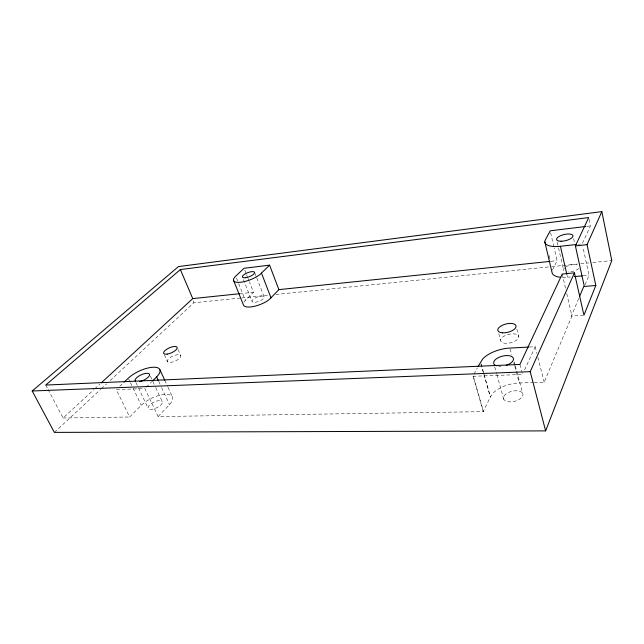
<?xml version="1.0" encoding="UTF-8"?>
<svg xmlns="http://www.w3.org/2000/svg" width="644" height="644" viewBox="0 0 644 644"><rect width="100%" height="100%" fill="white"/><g stroke="black" fill="none" stroke-linecap="round" stroke-linejoin="round"><path stroke-width="0.48" stroke-dasharray="3.22 2.42" d="M578.682 298.55L571.3 316.124L582.925 315.302M534.222 382.528L544.204 382.206L571.928 316.075L566.744 293.592M585.058 284.745L589.051 275.229L582.876 246.781M524.57 369.962L535.196 346.722L529.352 347.036M589.075 219.419L590.443 225.899L582.24 243.834L578.272 244.277M158.118 416.563L169.493 404.609A19.062 7.76 -25.3 0 0 165.669 394.378A19.062 7.76 -25.3 0 0 141.286 405.293L129.677 416.998L116.282 389.596L144.86 388.533L158.118 416.563L483.217 411.653L490.334 397.034L492.7 393.556A24.375 12.711 -13.3 0 1 518.927 383.003L533.224 382.56M552.471 270.078L557.084 260.659L554.186 248.149M474.016 374.172L477.196 368.159M483.217 411.653L473.107 375.895L483.419 411.242M243.907 302.173A15.826 5.659 -21.2 0 1 244.889 300.885L253.478 292.279L249.494 282.12M146.244 387.157L151.791 381.675M119.816 386.239L123.35 382.882M54.346 432.39L100.617 389.403M101.35 388.718L106.493 383.937M110.164 380.532L193.884 302.744L240.872 298.003M48.091 389.507L63.08 418.004L94.024 389.507M94.757 388.831L99.917 384.082M586.515 226.382L590.443 225.899M239.536 293.728L253.478 292.279M551.079 261.287L557.084 260.659M241.87 297.898L268.87 295.177M275.865 294.469L550.813 266.729M551.811 266.624L579.809 263.798M580.808 263.702L588.801 262.897M592.802 262.494L611.8 260.57M562.574 277.411A20.222 8.171 -12.7 0 0 567.501 277.25L570.439 276.976M583.174 275.785L589.051 275.229M472.897 376.289L522.526 374.438L521.801 371.717M63.08 418.004L129.677 416.998M45.748 385.056L47.624 388.622M128.728 379.091L130.024 381.803M130.458 382.705L132.624 387.221M133.058 388.123L141.286 405.293M135.908 382.536L138.009 386.955M138.436 387.841L148.112 408.167M150.366 376.096L152.427 380.515M152.837 381.401L155.317 386.706M155.727 387.591L162.336 401.751A7.808 3.18 -25.3 0 1 152.652 409.19A7.808 3.18 -25.3 0 1 150.72 404.013A7.808 3.18 -25.3 0 1 162.336 401.751M158.714 381.353L161.201 386.722M161.62 387.616L169.493 404.609M164.8 380.33L167.649 386.521M168.052 387.406L172.536 397.147M164.381 354.804L167.569 361.831M178.042 349.491L180.883 355.882A7.35 2.761 -23.9 0 1 170.982 362.347A7.35 2.761 -23.9 0 1 170.37 357.42A7.35 2.761 -23.9 0 1 180.883 355.882M193.111 300.933L193.884 302.744M236.477 278.047L238.336 282.708M238.707 283.642L245.396 300.418M243.408 279.601L251.997 301.336M244.776 270.126L246.225 273.821M246.588 274.738L247.674 277.508M248.037 278.433L249.131 281.203M255.016 273.386L256.425 277.025M256.779 277.926L264.185 296.997A6.488 2.318 -21.2 0 1 255.394 302.286A6.488 2.318 -21.2 0 1 254.702 298.261A6.488 2.318 -21.2 0 1 264.185 296.997M481.052 363.844L490.462 396.841M480.915 364.037L483.604 373.464M483.877 374.406L490.334 397.034M494.737 366.895L496.596 373.568M496.862 374.526L503.769 399.328M498.802 333.721L500.597 340.346M514.282 361.888L515.047 364.77M515.305 365.728L523.009 394.547A9.982 5.208 -13.3 0 1 508.527 401.784A9.982 5.208 -13.3 0 1 508.124 392.663A9.982 5.208 -13.3 0 1 523.009 394.547M510.153 349.048L511.714 354.876M513.791 362.636L514.564 365.551M514.83 366.517L519.241 383.011M519.885 364.456L521.559 370.807M516.834 329.1L518.822 336.723A9.33 4.331 -13.9 0 1 505.331 343.3A9.33 4.331 -13.9 0 1 504.976 335.693A9.33 4.331 -13.9 0 1 518.822 336.723M535.196 346.722L536.895 353.435M537.869 357.275L544.204 382.206M549.034 255.459L549.952 259.355M550.62 232.75L553.961 247.191M557.221 242.257L558.316 247.022M558.533 247.972L563.556 269.884M562.236 274.038L565.843 289.679M567.058 275.318L567.501 277.25M573.619 238.642L574.681 243.448M500.984 366.307A10.175 4.943 -14 0 1 498.569 366.251M578.916 268.379A8.283 3.349 -12.7 0 1 567.952 271.937M563.935 270.689A8.283 3.349 -12.7 0 1 564.442 268.001M565.633 267.051A8.283 3.349 -12.7 0 1 577.032 264.644"/><path stroke-width="0.97" d="M545.629 430.884L611.8 260.57L601.834 211.61L178.469 266.568L32.2 390.997L54.346 432.39L545.629 430.884L530.229 371.66L574.432 272.871L562.236 274.038L519.885 364.456L45.748 385.056L180.376 269.562L588.688 217.575L575.398 245.944L584.333 286.475M601.834 211.61L587.054 244.639L595.813 285.477L583.923 315.23L574.432 272.871M579.463 296.699L583.738 286.532L595.813 285.477M478.106 366.444L482.839 358.78A24.842 12.067 -14 0 1 509.573 348.082L528.386 347.092M233.45 280.06L243.231 304.459A15.826 5.659 -21.2 0 0 253.189 306.568A15.826 5.659 -21.2 0 0 269.353 299.46L278.876 289.631L550.081 261.392M269.594 265.151L244.052 268.282L235.213 276.63A16.036 5.297 -21.2 0 0 239.906 282.314A16.036 5.297 -21.2 0 0 259.79 274.69L269.594 265.151L278.876 289.631M152.483 380.99L156.645 376.877A19.352 7.309 -24.8 0 0 153.103 367.233A19.352 7.309 -24.8 0 0 128.293 378.189L124.059 382.214M101.39 382.721L192.741 298.599L239.536 293.728M585.533 226.503L550.177 230.826L545.371 239.858A20.544 7.696 -13.3 0 0 560.433 246.29L576.291 244.503M575.398 245.944L587.054 244.639M574.351 276.614L582.192 275.874M32.2 390.997L530.229 371.66M156.645 376.877L158.303 380.459M159.913 369.704L164.8 380.33M180.376 269.562L192.741 298.599M261.496 273.161L271.019 297.89M544.856 241.991L551.997 272.315A20.222 8.171 -12.7 0 0 560.771 277.298M560.433 246.29L566.833 274.352M496.5 365.824A10.175 4.943 -14 0 1 497.868 357.863A10.175 4.943 -14 0 1 512.576 357.114A10.175 4.943 -14 0 1 506.176 365.333M135.554 381.401A7.929 2.995 -24.8 0 1 140.537 375.098A7.929 2.995 -24.8 0 1 149.569 374.438A7.929 2.995 -24.8 0 1 142.01 380.926M141.374 381.151A7.929 2.995 -24.8 0 1 139.515 381.642M245.71 277.701A6.569 2.174 -21.2 0 0 254.662 272.484A6.569 2.174 -21.2 0 0 245.123 273.909A6.569 2.174 -21.2 0 0 245.71 277.701M561.077 241.234A8.412 3.148 -13.3 0 0 572.983 235.768A8.412 3.148 -13.3 0 0 560.272 235.817A8.412 3.148 -13.3 0 0 561.077 241.234M502.513 332.819A9.378 4.258 -14.1 0 0 516.086 326.242A9.378 4.258 -14.1 0 0 502.199 325.325A9.378 4.258 -14.1 0 0 502.513 332.819M167.255 354.103A7.382 2.713 -23.8 0 0 177.229 347.663A7.382 2.713 -23.8 0 0 166.691 349.257A7.382 2.713 -23.8 0 0 167.255 354.103"/></g></svg>
